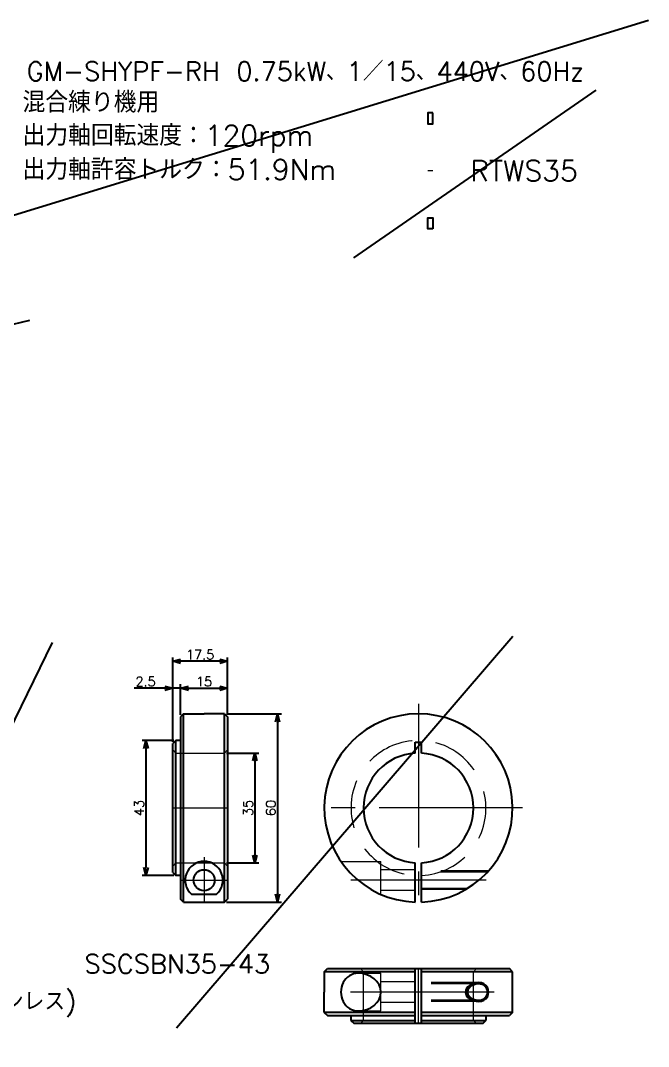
# Model space of a CAD drawing. Header units: millimetres. Extents: x 0 to 38884, y -3675 to 8056.
# Drawn here: x 14218.2 to 14418.3, y 4816.8 to 5143.6 of the extents above; entities that cross this region are included whole.
import ezdxf

# ---------------------------------------------------------------- set-up
doc = ezdxf.new("R2010")
doc.units = ezdxf.units.MM
doc.header["$LTSCALE"] = 2.4
doc.header["$PDMODE"] = 99
doc.header["$PDSIZE"] = 1
doc.linetypes.add('CENTER2', pattern=[28.575, 19.05, -3.175, 3.175, -3.175])
doc.linetypes.add('HIDDEN', pattern=[9.525, 6.35, -3.175])
for name, color, linetype, lineweight in [('04_HIDDEN', 2, 'HIDDEN', 13), ('05_CENTER', 4, 'CENTER2', 13), ('08_DIM', 3, 'Continuous', 13)]:
    doc.layers.add(name, color=color, linetype=linetype, lineweight=lineweight)
doc.layers.add('10_DRAFT', color=8, linetype='Continuous', lineweight=0, plot=False)
doc.styles.add('KSS_TXT', font='txt.shx', dxfattribs={"bigfont": 'extfont2.shx'})
doc.dimstyles.new('KSS_DIM', dxfattribs={"dimscale": 2, "dimtxt": 3, "dimasz": 2.5, "dimexe": 1.25, "dimexo": 0.625, "dimtad": 1, "dimdsep": 46, "dimtxsty": 'KSS_TXT', "dimblk": 'OPEN30', "dimcen": 0, "dimazin": 2, "dimtfac": 0.75, "dimtmove": 0, "dimatfit": 3, "dimldrblk": 'OPEN30', "dimfxl": 1.25, "dimtolj": 1, "dimarcsym": 0})

# ---------------------------------------------------------------- blocks, each defined once
blk = doc.blocks.new('SCSBN35-43c_1')
at = {"color": 0}
for p, q in [((-30, 16.5), (-29, 17.5)), ((-30, 16.5), (-30, 10)), ((-1, 16.5), (-30, 16.5)), ((-29, 17.5), (29, 17.5)), ((-1, 0), (-1, 17.5)), ((1, 0), (1, 17.5)), ((30, 16.5), (1, 16.5)), ((30, 16.5), (29, 17.5)), ((30, 3.5), (30, 16.5)), ((-30, 3.5), (-30, 10)), ((-30, 3.5), (-29, 2.5)), ((-1, 3.5), (-30, 3.5)), ((30, 3.5), (1, 3.5)), ((30, 3.5), (29, 2.5)), ((-29, 2.5), (-1, 2.5)), ((-21.5, 2.5), (-21.5, 1)), ((-21.5, 1), (-20.5, 0)), ((-21.5, 1), (-1, 1)), ((20.5, 0), (-20.5, 0)), ((1, 2.5), (29, 2.5)), ((1, 1), (21.5, 1)), ((20.5, 0), (21.5, 1)), ((21.5, 2.5), (21.5, 1))]:
    blk.add_line(p, q, dxfattribs=at)
for centre, major_axis, ratio, start_param, end_param in [((-19.26, 10), (0, 6), 0.909509, 6.283185, 9.424778), ((-19.26, 10), (-7.26, 0), 0.826291, 7.853982, 10.995574), ((19.26, 10), (4.29, 0), 0.69853, 7.853982, 10.995574), ((19.26, 10), (-3.62, 0), 0.718155, 4.712389, 7.853982), ((19.26, 10), (3.1, 0), 0.967954, 4.712389, 7.853982), ((19.26, 10), (-2.74, 0), 0.950639, 7.853982, 10.995574)]:
    blk.add_ellipse(centre, major_axis=major_axis, ratio=ratio, start_param=start_param, end_param=end_param, dxfattribs=at)
at = {"layer": '04_HIDDEN', "color": 0}
for p, q in [((-17.5, 16.5), (-18.5, 17.5)), ((-17.5, 1), (-17.5, 16.5)), ((17.5, 16.5), (18.5, 17.5)), ((17.5, 1), (17.5, 16.5)), ((-19.26, 16), (-12, 16)), ((-12, 4), (-12, 16)), ((-1, 13.3), (-12, 13.3)), ((19.26, 13), (1, 13)), ((19.26, 12.6), (1, 12.6)), ((-1, 6.7), (-12, 6.7)), ((19.26, 7.4), (1, 7.4)), ((19.26, 7), (1, 7)), ((-19.26, 4), (-12, 4)), ((-17.5, 1), (-18.5, 0)), ((17.5, 1), (18.5, 0))]:
    blk.add_line(p, q, dxfattribs=at)
at = {"layer": '05_CENTER', "color": 0}
blk.add_line((24.11, 10), (-26.53, 10), dxfattribs=at)
at = {"layer": '10_DRAFT'}
blk.add_line((0, 0), (0, 17.5), dxfattribs=at)
blk = doc.blocks.new('SCSBN35-43b_1')
at = {"color": 0}
for p, q in [((3.5, 30), (2.5, 29)), ((3.5, -30), (3.5, 30)), ((3.5, 30), (10, 30)), ((16.5, 30), (10, 30)), ((16.5, -30), (16.5, 30)), ((16.5, 30), (17.5, 29)), ((2.5, 29), (2.5, -29)), ((17.5, 29), (17.5, -29)), ((1, 21.5), (0, 20.5)), ((0, -20.5), (0, 20.5)), ((2.5, 21.5), (1, 21.5)), ((1, -21.5), (1, 21.5)), ((0, -20.5), (1, -21.5)), ((2.5, -21.5), (1, -21.5)), ((3.5, -30), (2.5, -29)), ((6.03, -27.5), (13.97, -27.5)), ((16.5, -30), (17.5, -29)), ((3.5, -30), (16.5, -30))]:
    blk.add_line(p, q, dxfattribs=at)
blk.add_circle((10, -23), 3.35, dxfattribs=at)
blk.add_arc((10, -23), 6, 311.4752, 228.5248, dxfattribs=at)
at = {"layer": '04_HIDDEN', "color": 0}
for p, q in [((1, 17.5), (0, 18.5)), ((1, 17.5), (16.5, 17.5)), ((16.5, 17.5), (17.5, 18.5)), ((1, -17.5), (0, -18.5)), ((1, -17.5), (16.5, -17.5)), ((16.5, -17.5), (17.5, -18.5))]:
    blk.add_line(p, q, dxfattribs=at)
at = {"layer": '05_CENTER', "color": 0}
for p, q in [((10, -15.64), (10, -30.36)), ((2.64, -23), (17.36, -23))]:
    blk.add_line(p, q, dxfattribs=at)
at = {"layer": '10_DRAFT'}
blk.add_line((0, 0), (17.5, 0), dxfattribs=at)
blk = doc.blocks.new('SCSBN35-43a_1')
at = {"color": 0}
for p, q in [((-1, 21), (1, 21)), ((-1, 17.47), (-1, 21)), ((1, 17.47), (1, 21)), ((-1, -29.98), (-1, -17.47)), ((1, -29.98), (1, -17.47))]:
    blk.add_line(p, q, dxfattribs=at)
for radius, start, end in [(30, 271.9102, 268.0898), (17.5, 93.2758, 266.7242), (17.5, 273.2758, 86.7242)]:
    blk.add_arc((0, 0), radius, start, end, dxfattribs=at)
at = {"layer": '04_HIDDEN', "color": 0}
for p, q in [((-24.72, -17), (-12, -17)), ((-12, -27.5), (-12, -17)), ((-1, -19.7), (-12, -19.7)), ((22.36, -20), (1, -20)), ((22, -20.4), (1, -20.4)), ((15.64, -25.6), (1, -25.6)), ((14.97, -26), (1, -26)), ((-1, -26.3), (-12, -26.3))]:
    blk.add_line(p, q, dxfattribs=at)
blk.add_arc((0, 0), 21.5, 272.6659, 267.3341, dxfattribs=at)
at = {"layer": '05_CENTER', "color": 0}
for p, q in [((0, 33.15), (0, -33.15)), ((33.15, 0), (-33.15, 0)), ((21.59, -23), (-21.59, -23))]:
    blk.add_line(p, q, dxfattribs=at)
blk = doc.blocks.new('_Open30')
at = {"color": 0, "linetype": 'ByBlock', "lineweight": -2}
for p, q in [((-1, 0.27), (0, 0)), ((0, 0), (-1, -0.27)), ((0, 0), (-1, 0))]:
    blk.add_line(p, q, dxfattribs=at)
blk = doc.blocks.new('*D224')
at = {"layer": '08_DIM', "color": 0, "lineweight": -2, "transparency": 16777216}
for p, q in [((14283.82, 4922.73), (14301.34, 4922.73)), ((14300.09, 4920.23), (14300.09, 4865.23)), ((14283.82, 4862.73), (14301.34, 4862.73))]:
    blk.add_line(p, q, dxfattribs=at)
at = {"layer": 'Defpoints', "color": 0, "transparency": 16777216}
for p in [(14283.19, 4922.73), (14283.19, 4862.73), (14300.09, 4862.73)]:
    blk.add_point(p, dxfattribs=at)
at = {"layer": '08_DIM', "color": 0, "lineweight": -2, "transparency": 16777216, "xscale": 2.5, "yscale": 2.5, "zscale": 2.5}
for p, rotation in [((14300.09, 4922.73), 90), ((14300.09, 4862.73), 270)]:
    blk.add_blockref('_Open30', p, dxfattribs=dict(at, rotation=rotation))
at = {"layer": '08_DIM', "color": 0, "transparency": 16777216, "insert": (14297.97, 4892.73), "char_height": 3, "attachment_point": 5, "rotation": 90, "style": 'KSS_TXT'}
blk.add_mtext('\\A1;60', dxfattribs=at)
blk = doc.blocks.new('*D225')
at = {"layer": '08_DIM', "color": 0, "lineweight": -2, "transparency": 16777216}
for p, q in [((14283.82, 4910.23), (14294.12, 4910.23)), ((14292.87, 4907.73), (14292.87, 4877.73)), ((14283.82, 4875.23), (14294.12, 4875.23))]:
    blk.add_line(p, q, dxfattribs=at)
at = {"layer": 'Defpoints', "color": 0, "transparency": 16777216}
for p in [(14283.19, 4910.23), (14283.19, 4875.23), (14292.87, 4875.23)]:
    blk.add_point(p, dxfattribs=at)
at = {"layer": '08_DIM', "color": 0, "lineweight": -2, "transparency": 16777216, "xscale": 2.5, "yscale": 2.5, "zscale": 2.5}
for p, rotation in [((14292.87, 4910.23), 90), ((14292.87, 4875.23), 270)]:
    blk.add_blockref('_Open30', p, dxfattribs=dict(at, rotation=rotation))
at = {"layer": '08_DIM', "color": 0, "transparency": 16777216, "insert": (14290.75, 4892.73), "char_height": 3, "attachment_point": 5, "rotation": 90, "style": 'KSS_TXT'}
blk.add_mtext('\\A1;35', dxfattribs=at)
blk = doc.blocks.new('*D226')
at = {"layer": '08_DIM', "color": 0, "lineweight": -2, "transparency": 16777216}
for p, q in [((14266.69, 4913.86), (14266.69, 4940.71)), ((14281.69, 4939.46), (14269.19, 4939.46)), ((14284.19, 4922.36), (14284.19, 4940.71))]:
    blk.add_line(p, q, dxfattribs=at)
at = {"layer": 'Defpoints', "color": 0, "transparency": 16777216}
for p in [(14266.69, 4939.46), (14284.19, 4921.73), (14266.69, 4913.23)]:
    blk.add_point(p, dxfattribs=at)
at = {"layer": '08_DIM', "color": 0, "lineweight": -2, "transparency": 16777216, "xscale": 2.5, "yscale": 2.5, "zscale": 2.5, "rotation": 180}
blk.add_blockref('_Open30', (14266.69, 4939.46), dxfattribs=at)
at = {"layer": '08_DIM', "color": 0, "lineweight": -2, "transparency": 16777216, "xscale": 2.5, "yscale": 2.5, "zscale": 2.5}
blk.add_blockref('_Open30', (14284.19, 4939.46), dxfattribs=at)
at = {"layer": '08_DIM', "color": 0, "transparency": 16777216, "insert": (14275.44, 4941.58), "char_height": 3, "attachment_point": 5, "style": 'KSS_TXT'}
blk.add_mtext('\\A1;17.5', dxfattribs=at)
blk = doc.blocks.new('*D227')
at = {"layer": '08_DIM', "color": 0, "lineweight": -2, "transparency": 16777216}
for p, q in [((14269.19, 4922.36), (14269.19, 4932.13)), ((14284.19, 4922.36), (14284.19, 4932.13)), ((14271.69, 4930.88), (14281.69, 4930.88))]:
    blk.add_line(p, q, dxfattribs=at)
at = {"layer": 'Defpoints', "color": 0, "transparency": 16777216}
for p in [(14284.19, 4930.88), (14269.19, 4921.73), (14284.19, 4921.73)]:
    blk.add_point(p, dxfattribs=at)
at = {"layer": '08_DIM', "color": 0, "lineweight": -2, "transparency": 16777216, "xscale": 2.5, "yscale": 2.5, "zscale": 2.5, "rotation": 180}
blk.add_blockref('_Open30', (14269.19, 4930.88), dxfattribs=at)
at = {"layer": '08_DIM', "color": 0, "lineweight": -2, "transparency": 16777216, "xscale": 2.5, "yscale": 2.5, "zscale": 2.5}
blk.add_blockref('_Open30', (14284.19, 4930.88), dxfattribs=at)
at = {"layer": '08_DIM', "color": 0, "transparency": 16777216, "insert": (14276.69, 4933.01), "char_height": 3, "attachment_point": 5, "style": 'KSS_TXT'}
blk.add_mtext('\\A1;15', dxfattribs=at)
blk = doc.blocks.new('*D228')
at = {"layer": '08_DIM', "color": 0, "lineweight": -2, "transparency": 16777216}
for p, q in [((14266.69, 4913.86), (14266.69, 4932.13)), ((14269.19, 4922.36), (14269.19, 4932.13)), ((14264.19, 4930.88), (14254.44, 4930.88)), ((14269.19, 4930.88), (14266.69, 4930.88)), ((14271.69, 4930.88), (14274.19, 4930.88))]:
    blk.add_line(p, q, dxfattribs=at)
at = {"layer": 'Defpoints', "color": 0, "transparency": 16777216}
for p in [(14266.69, 4930.88), (14269.19, 4921.73), (14266.69, 4913.23)]:
    blk.add_point(p, dxfattribs=at)
at = {"layer": '08_DIM', "color": 0, "lineweight": -2, "transparency": 16777216, "xscale": 2.5, "yscale": 2.5, "zscale": 2.5}
blk.add_blockref('_Open30', (14266.69, 4930.88), dxfattribs=at)
at = {"layer": '08_DIM', "color": 0, "lineweight": -2, "transparency": 16777216, "xscale": 2.5, "yscale": 2.5, "zscale": 2.5, "rotation": 180}
blk.add_blockref('_Open30', (14269.19, 4930.88), dxfattribs=at)
at = {"layer": '08_DIM', "color": 0, "transparency": 16777216, "insert": (14258.07, 4933.01), "char_height": 3, "attachment_point": 5, "style": 'KSS_TXT'}
blk.add_mtext('\\A1;2.5', dxfattribs=at)
blk = doc.blocks.new('*D229')
at = {"layer": '08_DIM', "color": 0, "lineweight": -2, "transparency": 16777216}
for p, q in [((14267.07, 4914.23), (14256.92, 4914.23)), ((14258.17, 4911.73), (14258.17, 4873.73)), ((14267.07, 4871.23), (14256.92, 4871.23))]:
    blk.add_line(p, q, dxfattribs=at)
at = {"layer": 'Defpoints', "color": 0, "transparency": 16777216}
for p in [(14267.69, 4914.23), (14258.17, 4871.23), (14267.69, 4871.23)]:
    blk.add_point(p, dxfattribs=at)
at = {"layer": '08_DIM', "color": 0, "lineweight": -2, "transparency": 16777216, "xscale": 2.5, "yscale": 2.5, "zscale": 2.5}
for p, rotation in [((14258.17, 4914.23), 90), ((14258.17, 4871.23), 270)]:
    blk.add_blockref('_Open30', p, dxfattribs=dict(at, rotation=rotation))
at = {"layer": '08_DIM', "color": 0, "transparency": 16777216, "insert": (14256.05, 4892.73), "char_height": 3, "attachment_point": 5, "rotation": 90, "style": 'KSS_TXT'}
blk.add_mtext('\\A1;43', dxfattribs=at)
blk = doc.blocks.new('A$C04153C8E_1')
at = {"color": 0}
for points in [[(0, 18.5), (-1.6, 18.5), (-1.6, 15), (0, 15)], [(0, -18.5), (-1.6, -18.5), (-1.6, -15), (0, -15)]]:
    blk.add_lwpolyline(points, close=True, dxfattribs=at)
at = {"layer": '10_DRAFT'}
blk.add_line((0, 0), (-1.6, 0), dxfattribs=at)

msp = doc.modelspace()

# ---------------------------------------------------------------- linework, layer by layer
at = {"color": 3}
for p, q in [((14418.3004, 5143.5914), (14207.2383, 5078.8002)), ((14401.5462, 5121.4112), (14324.342, 5067.9939)), ((14221.0316, 5047.9781), (14087.1362, 5016.3549)), ((14228.2711, 4945.4094), (14165.3603, 4816.7607)), ((14375.0629, 4947.3439), (14267.9533, 4822.5644))]:
    msp.add_line(p, q, dxfattribs=at)

# ---------------------------------------------------------------- block references
at = {"color": 4}
for name, p in [('A$C04153C8E_1', (14349.5534, 5095.6959)), ('SCSBN35-43a_1', (14345.0081, 4892.7317)), ('SCSBN35-43b_1', (14266.6907, 4892.7317)), ('SCSBN35-43c_1', (14345.0081, 4824.0902))]:
    msp.add_blockref(name, p, dxfattribs=at)

# ---------------------------------------------------------------- texts
at = {"color": 0, "style": 'KSS_TXT'}
for s, p in [('GM-SHYPF-RH 0.75kW、1／15、440V、60Hz', (14220.1825, 5124.4268)), ('SSCSBN35-43', (14238.6109, 4840.0796)), ('6007ZZNR(ステンレス)', (14153.8784, 4828.1463))]:
    msp.add_text(s, height=6, dxfattribs=at).set_placement(p)
at = {"style": 'KSS_TXT'}
for s, p in [('混合練り機用', (14218.8546, 5114.2806)), ('出力軸回転速度：120rpm', (14218.8546, 5103.6809)), ('出力軸許容トルク：51.9Nm', (14218.8546, 5092.8432)), ('RTWS35', (14361.5121, 5092.4128))]:
    msp.add_text(s, height=6.6, dxfattribs=at).set_placement(p)

# ---------------------------------------------------------------- dimensions: what is measured, and where the dimension line sits
at = {"layer": '08_DIM'}
for base, p1, p2, picture, middle in [((14266.6907, 4939.4559), (14284.1907, 4921.7317), (14266.6907, 4913.2317), '*D226', (14275.4407, 4941.583)), ((14266.6907, 4930.8841), (14269.1907, 4921.7317), (14266.6907, 4913.2317), '*D228', (14258.0657, 4933.0112)), ((14284.1907, 4930.8841), (14269.1907, 4921.7317), (14284.1907, 4921.7317), '*D227', (14276.6907, 4933.0112))]:
    dim = msp.add_linear_dim(base=base, p1=p1, p2=p2, dimstyle='KSS_DIM', override={"dimscale": 1}, dxfattribs=at)
    dim.commit()
    dim.dimension.update_dxf_attribs({"geometry": picture, "text_midpoint": middle})
for base, p1, p2, picture, middle in [((14300.0933, 4862.7317), (14283.1907, 4922.7317), (14283.1907, 4862.7317), '*D224', (14297.9683, 4892.7317)), ((14258.1722, 4871.2317), (14267.6907, 4914.2317), (14267.6907, 4871.2317), '*D229', (14256.0472, 4892.7317)), ((14292.8746, 4875.2317), (14283.1907, 4910.2317), (14283.1907, 4875.2317), '*D225', (14290.7475, 4892.7317))]:
    dim = msp.add_linear_dim(base=base, p1=p1, p2=p2, angle=90, dimstyle='KSS_DIM', override={"dimscale": 1}, dxfattribs=at)
    dim.commit()
    dim.dimension.update_dxf_attribs({"geometry": picture, "text_midpoint": middle})

doc.saveas('drawing.dxf')
